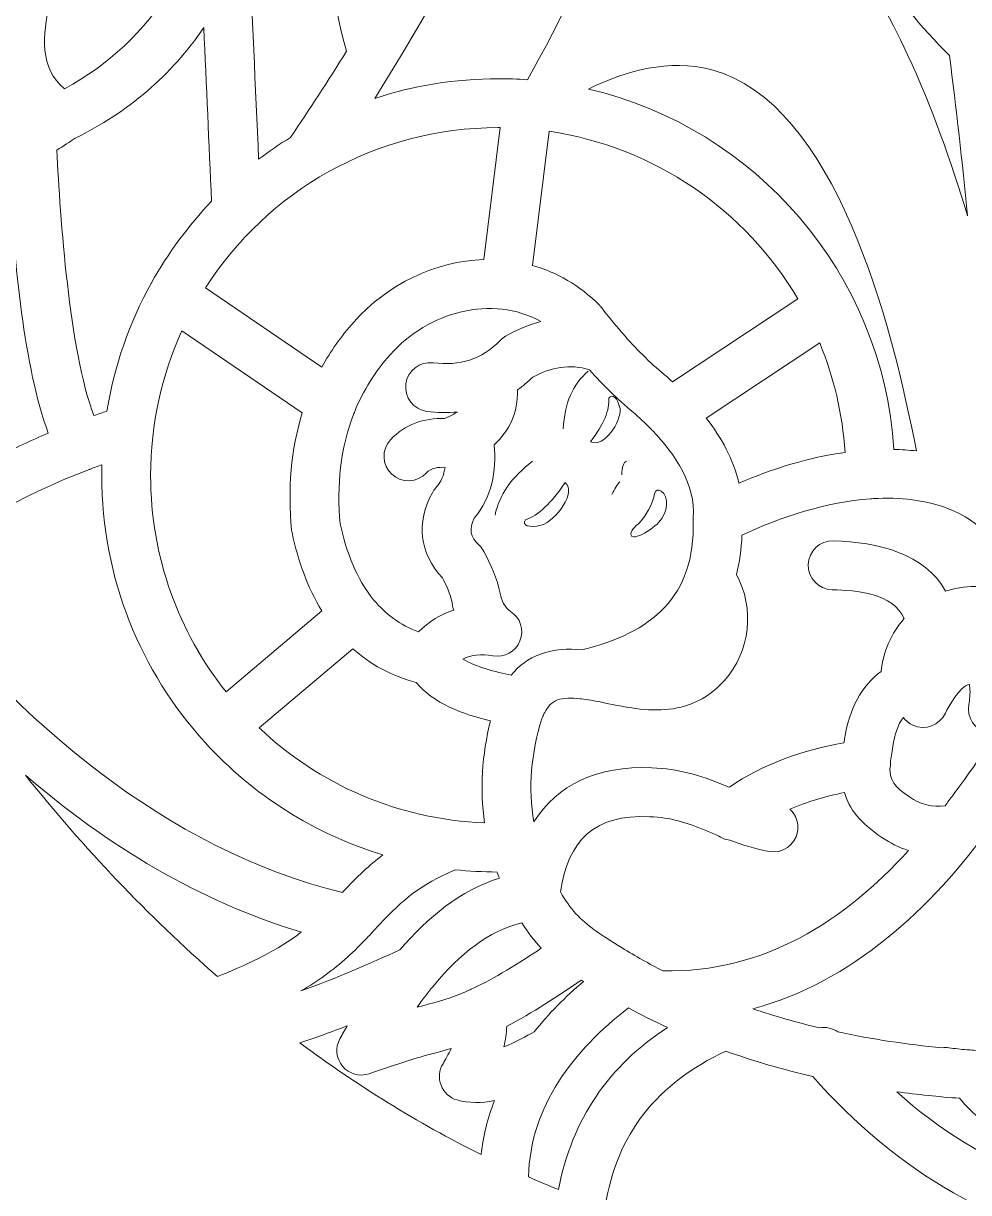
# Model space of a CAD drawing. Header units: millimetres. Extents: x -1990 to 1990, y -412 to 412.
# Drawn here: x -1298.81 to -1260.15, y 20.36 to 68.17 of the extents above; entities that cross this region are included whole.
import ezdxf

# ---------------------------------------------------------------- set-up
doc = ezdxf.new("R2010")
doc.units = ezdxf.units.MM
doc.header["$MEASUREMENT"] = 0
doc.layers.add('Camada 1', color=7, linetype='Continuous')

msp = doc.modelspace()

# ---------------------------------------------------------------- linework, layer by layer
at = {"layer": 'Camada 1', "color": 250, "lineweight": 9}
for points, knots in [([(-1364.6064, 75.6421), (-1364.6064, 75.6421), (-1364.6064, 35.4421), (-1364.6064, 35.4421), (-1364.6064, 35.4421), (-1364.6064, 35.4421), (-1361.6064, 35.4421), (-1361.6064, 35.4421), (-1361.6064, 35.4421), (-1361.6064, 35.4421), (-1361.6064, -4.7579), (-1361.6064, -4.7579), (-1361.6064, -4.7579), (-1361.6064, -4.7579), (-1321.4064, -4.7579), (-1321.4064, -4.7579), (-1321.4064, -4.7579), (-1321.4064, -4.7579), (-1321.4064, -7.7579), (-1321.4064, -7.7579), (-1321.4064, -7.7579), (-1321.4064, -7.7579), (-1281.2064, -7.7579), (-1281.2064, -7.7579), (-1281.2064, -7.7579), (-1281.2064, -7.7579), (-1281.2064, -4.7579), (-1281.2064, -4.7579), (-1281.2064, -4.7579), (-1281.2064, -4.7579), (-1241.0064, -4.7579), (-1241.0064, -4.7579), (-1241.0064, -4.7579), (-1241.0064, -4.7579), (-1241.0064, -7.7579), (-1241.0064, -7.7579), (-1241.0064, -7.7579), (-1241.0064, -7.7579), (-1200.8064, -7.7579), (-1200.8064, -7.7579), (-1200.8064, -7.7579), (-1200.8064, -7.7579), (-1200.8064, -4.7579), (-1200.8064, -4.7579), (-1200.8064, -4.7579), (-1200.8064, -4.7579), (-1160.6064, -4.7579), (-1160.6064, -4.7579), (-1160.6064, -4.7579), (-1160.6064, -4.7579), (-1160.6064, 35.4421), (-1160.6064, 35.4421), (-1160.6064, 35.4421), (-1160.6064, 35.4421), (-1157.6064, 35.4421), (-1157.6064, 35.4421), (-1157.6064, 35.4421), (-1157.6064, 35.4421), (-1157.6064, 75.6421), (-1157.6064, 75.6421), (-1157.6064, 75.6421), (-1157.6064, 75.6421), (-1160.6064, 75.6421), (-1160.6064, 75.6421), (-1160.6064, 75.6421), (-1160.6064, 75.6421), (-1160.6064, 115.8421), (-1160.6064, 115.8421), (-1160.6064, 115.8421), (-1160.6064, 115.8421), (-1157.6064, 115.8421), (-1157.6064, 115.8421), (-1157.6064, 115.8421), (-1157.6064, 115.8421), (-1157.6064, 156.0421), (-1157.6064, 156.0421), (-1157.6064, 156.0421), (-1157.6064, 156.0421), (-1160.6064, 156.0421), (-1160.6064, 156.0421), (-1160.6064, 156.0421), (-1160.6064, 156.0421), (-1160.6064, 196.2421), (-1160.6064, 196.2421), (-1160.6064, 196.2421), (-1160.6064, 196.2421), (-1200.8064, 196.2421), (-1200.8064, 196.2421), (-1200.8064, 196.2421), (-1200.8064, 196.2421), (-1200.8064, 199.2421), (-1200.8064, 199.2421), (-1200.8064, 199.2421), (-1200.8064, 199.2421), (-1241.0064, 199.2421), (-1241.0064, 199.2421), (-1241.0064, 199.2421), (-1241.0064, 199.2421), (-1241.0064, 196.2421), (-1241.0064, 196.2421), (-1241.0064, 196.2421), (-1241.0064, 196.2421), (-1281.2064, 196.2421), (-1281.2064, 196.2421), (-1281.2064, 196.2421), (-1281.2064, 196.2421), (-1281.2064, 199.2421), (-1281.2064, 199.2421), (-1281.2064, 199.2421), (-1281.2064, 199.2421), (-1321.4064, 199.2421), (-1321.4064, 199.2421), (-1321.4064, 199.2421), (-1321.4064, 199.2421), (-1321.4064, 196.2421), (-1321.4064, 196.2421), (-1321.4064, 196.2421), (-1321.4064, 196.2421), (-1361.6064, 196.2421), (-1361.6064, 196.2421), (-1361.6064, 196.2421), (-1361.6064, 196.2421), (-1361.6064, 156.0421), (-1361.6064, 156.0421), (-1361.6064, 156.0421), (-1361.6064, 156.0421), (-1364.6064, 156.0421), (-1364.6064, 156.0421), (-1364.6064, 156.0421), (-1364.6064, 156.0421), (-1364.6064, 115.8421), (-1364.6064, 115.8421), (-1364.6064, 115.8421), (-1364.6064, 115.8421), (-1361.6064, 115.8421), (-1361.6064, 115.8421), (-1361.6064, 115.8421), (-1361.6064, 115.8421), (-1361.6064, 75.6421), (-1361.6064, 75.6421), (-1361.6064, 75.6421), (-1361.6064, 75.6421), (-1364.6064, 75.6421), (-1364.6064, 75.6421)], [0, 0, 0, 0, 0.027027, 0.027027, 0.027027, 0.027027, 0.0540541, 0.0540541, 0.0540541, 0.0540541, 0.0810811, 0.0810811, 0.0810811, 0.0810811, 0.1081081, 0.1081081, 0.1081081, 0.1081081, 0.1351351, 0.1351351, 0.1351351, 0.1351351, 0.1621622, 0.1621622, 0.1621622, 0.1621622, 0.1891892, 0.1891892, 0.1891892, 0.1891892, 0.2162162, 0.2162162, 0.2162162, 0.2162162, 0.2432432, 0.2432432, 0.2432432, 0.2432432, 0.2702703, 0.2702703, 0.2702703, 0.2702703, 0.2972973, 0.2972973, 0.2972973, 0.2972973, 0.3243243, 0.3243243, 0.3243243, 0.3243243, 0.3513514, 0.3513514, 0.3513514, 0.3513514, 0.3783784, 0.3783784, 0.3783784, 0.3783784, 0.4054054, 0.4054054, 0.4054054, 0.4054054, 0.4324324, 0.4324324, 0.4324324, 0.4324324, 0.4594595, 0.4594595, 0.4594595, 0.4594595, 0.4864865, 0.4864865, 0.4864865, 0.4864865, 0.5135135, 0.5135135, 0.5135135, 0.5135135, 0.5405405, 0.5405405, 0.5405405, 0.5405405, 0.5675676, 0.5675676, 0.5675676, 0.5675676, 0.5945946, 0.5945946, 0.5945946, 0.5945946, 0.6216216, 0.6216216, 0.6216216, 0.6216216, 0.6486486, 0.6486486, 0.6486486, 0.6486486, 0.6756757, 0.6756757, 0.6756757, 0.6756757, 0.7027027, 0.7027027, 0.7027027, 0.7027027, 0.7297297, 0.7297297, 0.7297297, 0.7297297, 0.7567568, 0.7567568, 0.7567568, 0.7567568, 0.7837838, 0.7837838, 0.7837838, 0.7837838, 0.8108108, 0.8108108, 0.8108108, 0.8108108, 0.8378378, 0.8378378, 0.8378378, 0.8378378, 0.8648649, 0.8648649, 0.8648649, 0.8648649, 0.8918919, 0.8918919, 0.8918919, 0.8918919, 0.9189189, 0.9189189, 0.9189189, 0.9189189, 0.9459459, 0.9459459, 0.9459459, 0.9459459, 1, 1, 1, 1]), ([(-1273.6228, 97.8949), (-1273.8804, 98.0023), (-1274.1242, 98.1387), (-1274.3536, 98.3015), (-1274.3536, 98.3015), (-1274.5812, 98.1467), (-1274.8082, 98.0065), (-1275.0212, 97.8811), (-1275.0212, 97.8811), (-1275.4558, 97.5437), (-1275.893, 97.3213), (-1276.3274, 97.1951), (-1276.3274, 97.1951), (-1274.9824, 92.0825), (-1275.3552, 86.8207), (-1276.735, 81.7175), (-1276.735, 81.7175), (-1278.3106, 75.8911), (-1281.1778, 70.2539), (-1284.444, 65.1005), (-1284.444, 65.1005), (-1282.8538, 65.6215), (-1281.1554, 65.9033), (-1279.3912, 65.9033), (-1279.3912, 65.9033), (-1278.9906, 65.9033), (-1278.5934, 65.8887), (-1278.2, 65.8601), (-1278.2, 65.8601), (-1272.467, 75.9407), (-1270.7166, 86.6339), (-1273.6228, 97.8949)], [0, 0, 0, 0, 0.1111111, 0.1111111, 0.1111111, 0.1111111, 0.2222222, 0.2222222, 0.2222222, 0.2222222, 0.3333333, 0.3333333, 0.3333333, 0.3333333, 0.4444444, 0.4444444, 0.4444444, 0.4444444, 0.5555556, 0.5555556, 0.5555556, 0.5555556, 0.6666667, 0.6666667, 0.6666667, 0.6666667, 0.7777778, 0.7777778, 0.7777778, 0.7777778, 1, 1, 1, 1]), ([(-1260.934, 66.8561), (-1263.258, 69.1481), (-1265.1604, 72.0779), (-1266.6246, 74.7155), (-1266.6246, 74.7155), (-1268.284, 76.4027), (-1269.3008, 78.4237), (-1269.5472, 80.7841), (-1269.5472, 80.7841), (-1269.7054, 81.3783), (-1269.8866, 81.9769), (-1270.0978, 82.5649), (-1270.0978, 82.5649), (-1270.2574, 82.3645), (-1270.418, 82.1649), (-1270.5796, 81.9663), (-1270.5796, 81.9663), (-1270.9126, 79.3649), (-1271.489, 76.7967), (-1272.3006, 74.2631), (-1272.3006, 74.2631), (-1271.625, 74.4297), (-1270.9256, 74.4903), (-1270.2166, 74.4095), (-1270.2166, 74.4095), (-1266.4914, 73.9847), (-1264.0736, 69.9471), (-1262.6478, 66.8867), (-1262.6478, 66.8867), (-1261.6666, 64.7803), (-1260.8752, 62.5423), (-1260.197, 60.3017), (-1260.197, 60.3017), (-1260.4078, 62.5037), (-1260.6628, 64.6961), (-1260.934, 66.8561)], [0, 0, 0, 0, 0.1, 0.1, 0.1, 0.1, 0.2, 0.2, 0.2, 0.2, 0.3, 0.3, 0.3, 0.3, 0.4, 0.4, 0.4, 0.4, 0.5, 0.5, 0.5, 0.5, 0.6, 0.6, 0.6, 0.6, 0.7, 0.7, 0.7, 0.7, 0.8, 0.8, 0.8, 0.8, 1, 1, 1, 1]), ([(-1297.1302, 65.4927), (-1295.3222, 66.4759), (-1293.8596, 67.8301), (-1292.7778, 69.6035), (-1292.7778, 69.6035), (-1292.4784, 70.4979), (-1292.0924, 71.3661), (-1291.5934, 72.1679), (-1291.5934, 72.1679), (-1290.9354, 73.2253), (-1290.2534, 73.7863), (-1289.284, 74.5159), (-1289.284, 74.5159), (-1288.5916, 75.0369), (-1288.1328, 75.4567), (-1287.7136, 76.2209), (-1287.7136, 76.2209), (-1287.3548, 77.1201), (-1286.8714, 77.9537), (-1286.2466, 78.6891), (-1286.2466, 78.6891), (-1287.3254, 78.5193), (-1288.8388, 78.0901), (-1289.3394, 77.9209), (-1289.3394, 77.9209), (-1291.2786, 77.2655), (-1292.8076, 76.1081), (-1293.9208, 74.3889), (-1293.9208, 74.3889), (-1293.929, 74.3763), (-1293.9362, 74.3655), (-1293.945, 74.3533), (-1293.945, 74.3533), (-1294.9776, 72.9005), (-1296.0048, 71.4441), (-1297.0284, 69.9851), (-1297.0284, 69.9851), (-1297.2442, 69.6133), (-1297.481, 69.2747), (-1297.7364, 68.9671), (-1297.7364, 68.9671), (-1298.0372, 67.7271), (-1298.15, 66.3125), (-1297.1302, 65.4927)], [0, 0, 0, 0, 0.0833333, 0.0833333, 0.0833333, 0.0833333, 0.1666667, 0.1666667, 0.1666667, 0.1666667, 0.25, 0.25, 0.25, 0.25, 0.3333333, 0.3333333, 0.3333333, 0.3333333, 0.4166667, 0.4166667, 0.4166667, 0.4166667, 0.5, 0.5, 0.5, 0.5, 0.5833333, 0.5833333, 0.5833333, 0.5833333, 0.6666667, 0.6666667, 0.6666667, 0.6666667, 0.75, 0.75, 0.75, 0.75, 0.8333333, 0.8333333, 0.8333333, 0.8333333, 1, 1, 1, 1]), ([(-1259.4176, 68.1379), (-1259.3308, 68.0781), (-1259.2536, 68.0049), (-1259.1892, 67.9209), (-1259.1892, 67.9209), (-1256.8084, 65.6981), (-1253.9606, 64.2853), (-1250.7, 65.0171), (-1250.7, 65.0171), (-1251.4934, 67.0477), (-1252.5468, 68.8399), (-1253.9412, 70.1831), (-1253.9412, 70.1831), (-1254.2326, 70.4639), (-1254.5504, 70.7405), (-1254.8858, 71.0121), (-1254.8858, 71.0121), (-1254.9036, 71.0229), (-1254.9214, 71.0343), (-1254.9388, 71.0463), (-1254.9388, 71.0463), (-1254.9962, 71.0857), (-1255.048, 71.1303), (-1255.0944, 71.1787), (-1255.0944, 71.1787), (-1256.3536, 72.1705), (-1257.8272, 73.0917), (-1259.0848, 73.8979), (-1259.0848, 73.8979), (-1260.3094, 74.6831), (-1261.5664, 75.4597), (-1262.7738, 76.2861), (-1262.7738, 76.2861), (-1263.147, 75.6061), (-1263.6542, 75.0509), (-1264.319, 74.7053), (-1264.319, 74.7053), (-1263.0382, 72.5025), (-1261.3936, 70.0491), (-1259.4176, 68.1379)], [0, 0, 0, 0, 0.0909091, 0.0909091, 0.0909091, 0.0909091, 0.1818182, 0.1818182, 0.1818182, 0.1818182, 0.2727273, 0.2727273, 0.2727273, 0.2727273, 0.3636364, 0.3636364, 0.3636364, 0.3636364, 0.4545455, 0.4545455, 0.4545455, 0.4545455, 0.5454545, 0.5454545, 0.5454545, 0.5454545, 0.6363636, 0.6363636, 0.6363636, 0.6363636, 0.7272727, 0.7272727, 0.7272727, 0.7272727, 0.8181818, 0.8181818, 0.8181818, 0.8181818, 1, 1, 1, 1]), ([(-1287.8882, 63.5015), (-1287.1088, 64.6473), (-1286.3412, 65.8241), (-1285.5976, 67.0269), (-1285.5976, 67.0269), (-1286.2266, 69.1449), (-1286.4068, 71.9237), (-1286.447, 74.4929), (-1286.447, 74.4929), (-1286.8944, 73.8873), (-1287.413, 73.4209), (-1288.0814, 72.9179), (-1288.0814, 72.9179), (-1288.692, 72.4585), (-1289.161, 72.1043), (-1289.5894, 71.5523), (-1289.5894, 71.5523), (-1289.4572, 68.5711), (-1289.3244, 65.5899), (-1289.1904, 62.6087), (-1289.1904, 62.6087), (-1288.7718, 62.9267), (-1288.3372, 63.2247), (-1287.8882, 63.5015)], [0, 0, 0, 0, 0.1428571, 0.1428571, 0.1428571, 0.1428571, 0.2857143, 0.2857143, 0.2857143, 0.2857143, 0.4285714, 0.4285714, 0.4285714, 0.4285714, 0.5714286, 0.5714286, 0.5714286, 0.5714286, 0.7142857, 0.7142857, 0.7142857, 0.7142857, 1, 1, 1, 1]), ([(-1293.5884, 57.5297), (-1293.5834, 57.5393), (-1293.578, 57.5489), (-1293.5726, 57.5583), (-1293.5726, 57.5583), (-1292.8966, 58.7735), (-1292.0688, 59.8929), (-1291.115, 60.8907), (-1291.115, 60.8907), (-1291.222, 63.2597), (-1291.328, 65.6289), (-1291.4334, 67.9981), (-1291.4334, 67.9981), (-1292.7656, 66.0365), (-1294.537, 64.5347), (-1296.689, 63.4687), (-1296.689, 63.4687), (-1296.9124, 63.3257), (-1297.1692, 63.1599), (-1297.4472, 62.9761), (-1297.4472, 62.9761), (-1297.3004, 60.2229), (-1296.9452, 54.8095), (-1295.9292, 52.1275), (-1295.9292, 52.1275), (-1295.7522, 52.1899), (-1295.5748, 52.2509), (-1295.397, 52.3105), (-1295.397, 52.3105), (-1295.0934, 54.1763), (-1294.4712, 55.9351), (-1293.5884, 57.5297)], [0, 0, 0, 0, 0.1111111, 0.1111111, 0.1111111, 0.1111111, 0.2222222, 0.2222222, 0.2222222, 0.2222222, 0.3333333, 0.3333333, 0.3333333, 0.3333333, 0.4444444, 0.4444444, 0.4444444, 0.4444444, 0.5555556, 0.5555556, 0.5555556, 0.5555556, 0.6666667, 0.6666667, 0.6666667, 0.6666667, 0.7777778, 0.7777778, 0.7777778, 0.7777778, 1, 1, 1, 1]), ([(-1263.2086, 50.7487), (-1262.9004, 50.7407), (-1262.5932, 50.7193), (-1262.2882, 50.6835), (-1262.2882, 50.6835), (-1263.2874, 55.8617), (-1265.5952, 64.9541), (-1270.6944, 66.2765), (-1270.6944, 66.2765), (-1272.3952, 66.7177), (-1274.1506, 66.2395), (-1275.7018, 65.4817), (-1275.7018, 65.4817), (-1268.8582, 63.8891), (-1263.6752, 57.9623), (-1263.2086, 50.7487)], [0, 0, 0, 0, 0.2, 0.2, 0.2, 0.2, 0.4, 0.4, 0.4, 0.4, 0.6, 0.6, 0.6, 0.6, 1, 1, 1, 1]), ([(-1279.9796, 58.5101), (-1279.9796, 58.5101), (-1279.3106, 63.9031), (-1279.3106, 63.9031), (-1279.3106, 63.9031), (-1279.3374, 63.9033), (-1279.3642, 63.9033), (-1279.3912, 63.9033), (-1279.3912, 63.9033), (-1284.4188, 63.9033), (-1288.8368, 61.2939), (-1291.3646, 57.3555), (-1291.3646, 57.3555), (-1291.3646, 57.3555), (-1286.606, 54.1143), (-1286.606, 54.1143), (-1286.606, 54.1143), (-1286.2508, 54.7561), (-1285.818, 55.3697), (-1285.3024, 55.9495), (-1285.3024, 55.9495), (-1283.9036, 57.5223), (-1281.9432, 58.4435), (-1279.9796, 58.5101)], [0, 0, 0, 0, 0.1428571, 0.1428571, 0.1428571, 0.1428571, 0.2857143, 0.2857143, 0.2857143, 0.2857143, 0.4285714, 0.4285714, 0.4285714, 0.4285714, 0.5714286, 0.5714286, 0.5714286, 0.5714286, 0.7142857, 0.7142857, 0.7142857, 0.7142857, 1, 1, 1, 1]), ([(-1274.3468, 55.5405), (-1274.3302, 55.5225), (-1274.3142, 55.5041), (-1274.2988, 55.4851), (-1274.2988, 55.4851), (-1273.7742, 54.8819), (-1273.2078, 54.3091), (-1272.5978, 53.8125), (-1272.5978, 53.8125), (-1272.5882, 53.8047), (-1272.5802, 53.7979), (-1272.571, 53.7899), (-1272.571, 53.7899), (-1272.468, 53.6999), (-1272.3652, 53.6077), (-1272.2632, 53.5139), (-1272.2632, 53.5139), (-1272.2632, 53.5139), (-1267.1408, 56.9053), (-1267.1408, 56.9053), (-1267.1408, 56.9053), (-1269.28, 60.5275), (-1272.9798, 63.1179), (-1277.3138, 63.7525), (-1277.3138, 63.7525), (-1277.3138, 63.7525), (-1277.9936, 58.2727), (-1277.9936, 58.2727), (-1277.9936, 58.2727), (-1277.0024, 57.9915), (-1276.0618, 57.4591), (-1275.2516, 56.6467), (-1275.2516, 56.6467), (-1275.236, 56.6315), (-1275.221, 56.6157), (-1275.2064, 56.5991), (-1275.2064, 56.5991), (-1275.1868, 56.5773), (-1275.1682, 56.5547), (-1275.151, 56.5315), (-1275.151, 56.5315), (-1274.8948, 56.1975), (-1274.6268, 55.8649), (-1274.3468, 55.5405)], [0, 0, 0, 0, 0.0833333, 0.0833333, 0.0833333, 0.0833333, 0.1666667, 0.1666667, 0.1666667, 0.1666667, 0.25, 0.25, 0.25, 0.25, 0.3333333, 0.3333333, 0.3333333, 0.3333333, 0.4166667, 0.4166667, 0.4166667, 0.4166667, 0.5, 0.5, 0.5, 0.5, 0.5833333, 0.5833333, 0.5833333, 0.5833333, 0.6666667, 0.6666667, 0.6666667, 0.6666667, 0.75, 0.75, 0.75, 0.75, 0.8333333, 0.8333333, 0.8333333, 0.8333333, 1, 1, 1, 1]), ([(-1299.374, 61.6211), (-1300.3502, 60.8817), (-1301.2824, 60.0707), (-1301.8014, 59.3401), (-1301.8014, 59.3401), (-1301.5026, 56.3239), (-1300.8116, 53.3393), (-1299.8688, 50.4489), (-1299.8688, 50.4489), (-1299.1898, 50.7963), (-1298.4958, 51.1165), (-1297.7916, 51.4115), (-1297.7916, 51.4115), (-1298.7898, 54.0691), (-1299.1838, 58.5185), (-1299.374, 61.6211)], [0, 0, 0, 0, 0.2, 0.2, 0.2, 0.2, 0.4, 0.4, 0.4, 0.4, 0.6, 0.6, 0.6, 0.6, 1, 1, 1, 1]), ([(-1281.2082, 44.1815), (-1281.2364, 44.2545), (-1281.2564, 44.3319), (-1281.267, 44.4127), (-1281.267, 44.4127), (-1281.2692, 44.4297), (-1281.2718, 44.4469), (-1281.2748, 44.4645), (-1281.2748, 44.4645), (-1281.277, 44.4761), (-1281.2792, 44.4877), (-1281.281, 44.4995), (-1281.281, 44.4995), (-1281.3434, 44.8241), (-1281.518, 45.2025), (-1281.6744, 45.5019), (-1281.6744, 45.5019), (-1282.6186, 46.5061), (-1282.7578, 47.7459), (-1282.0816, 48.9787), (-1282.0816, 48.9787), (-1282.043, 49.0489), (-1282.0032, 49.1051), (-1281.9498, 49.1647), (-1281.9498, 49.1647), (-1281.73, 49.4103), (-1281.6128, 49.7025), (-1281.5626, 50.0113), (-1281.5626, 50.0113), (-1281.8404, 50.0301), (-1282.1304, 50.0017), (-1282.3288, 49.7867), (-1282.3288, 49.7867), (-1282.7022, 49.3819), (-1283.337, 49.3563), (-1283.7418, 49.7297), (-1283.7418, 49.7297), (-1284.1466, 50.1031), (-1284.1722, 50.7379), (-1283.7988, 51.1427), (-1283.7988, 51.1427), (-1283.2112, 51.7797), (-1282.429, 52.0351), (-1281.589, 52.0141), (-1281.589, 52.0141), (-1281.4578, 52.0633), (-1281.337, 52.1159), (-1281.2282, 52.1741), (-1281.2282, 52.1741), (-1281.1766, 52.2123), (-1281.121, 52.2461), (-1281.0608, 52.2749), (-1281.0608, 52.2749), (-1281.4626, 52.2403), (-1281.8782, 52.2499), (-1282.3042, 52.3043), (-1282.3042, 52.3043), (-1282.8504, 52.3741), (-1283.2392, 52.8765), (-1283.1696, 53.4229), (-1283.1696, 53.4229), (-1283.0998, 53.9691), (-1282.5974, 54.3579), (-1282.051, 54.2883), (-1282.051, 54.2883), (-1280.9718, 54.1505), (-1280.0688, 54.4215), (-1279.3056, 55.2047), (-1279.3056, 55.2047), (-1279.2382, 55.2737), (-1279.1726, 55.3247), (-1279.0892, 55.3729), (-1279.0892, 55.3729), (-1278.6176, 55.6449), (-1278.1338, 55.8479), (-1277.6416, 55.9741), (-1277.6416, 55.9741), (-1279.6532, 57.0929), (-1282.245, 56.3777), (-1283.808, 54.6203), (-1283.808, 54.6203), (-1284.4374, 53.9125), (-1284.9102, 53.1467), (-1285.246, 52.3359), (-1285.246, 52.3359), (-1285.2624, 52.2825), (-1285.2834, 52.2299), (-1285.3092, 52.1789), (-1285.3092, 52.1789), (-1285.8494, 50.7931), (-1285.9994, 49.2797), (-1285.8564, 47.7013), (-1285.8564, 47.7013), (-1285.5966, 46.5375), (-1285.1832, 45.4555), (-1284.5006, 44.6167), (-1284.5006, 44.6167), (-1284.4912, 44.6055), (-1284.4842, 44.5969), (-1284.4774, 44.5883), (-1284.4774, 44.5883), (-1284.0064, 44.0193), (-1283.4092, 43.5669), (-1282.6494, 43.2841), (-1282.6494, 43.2841), (-1282.2296, 43.7135), (-1281.7446, 44.0121), (-1281.2082, 44.1815)], [0, 0, 0, 0, 0.0357143, 0.0357143, 0.0357143, 0.0357143, 0.0714286, 0.0714286, 0.0714286, 0.0714286, 0.1071429, 0.1071429, 0.1071429, 0.1071429, 0.1428571, 0.1428571, 0.1428571, 0.1428571, 0.1785714, 0.1785714, 0.1785714, 0.1785714, 0.2142857, 0.2142857, 0.2142857, 0.2142857, 0.25, 0.25, 0.25, 0.25, 0.2857143, 0.2857143, 0.2857143, 0.2857143, 0.3214286, 0.3214286, 0.3214286, 0.3214286, 0.3571429, 0.3571429, 0.3571429, 0.3571429, 0.3928571, 0.3928571, 0.3928571, 0.3928571, 0.4285714, 0.4285714, 0.4285714, 0.4285714, 0.4642857, 0.4642857, 0.4642857, 0.4642857, 0.5, 0.5, 0.5, 0.5, 0.5357143, 0.5357143, 0.5357143, 0.5357143, 0.5714286, 0.5714286, 0.5714286, 0.5714286, 0.6071429, 0.6071429, 0.6071429, 0.6071429, 0.6428571, 0.6428571, 0.6428571, 0.6428571, 0.6785714, 0.6785714, 0.6785714, 0.6785714, 0.7142857, 0.7142857, 0.7142857, 0.7142857, 0.75, 0.75, 0.75, 0.75, 0.7857143, 0.7857143, 0.7857143, 0.7857143, 0.8214286, 0.8214286, 0.8214286, 0.8214286, 0.8571429, 0.8571429, 0.8571429, 0.8571429, 0.8928571, 0.8928571, 0.8928571, 0.8928571, 0.9285714, 0.9285714, 0.9285714, 0.9285714, 1, 1, 1, 1]), ([(-1287.4056, 52.2393), (-1287.4056, 52.2393), (-1292.3276, 55.5917), (-1292.3276, 55.5917), (-1292.3276, 55.5917), (-1293.15, 53.7931), (-1293.6082, 51.7933), (-1293.6082, 49.6863), (-1293.6082, 49.6863), (-1293.6082, 46.3433), (-1292.4546, 43.2701), (-1290.5238, 40.8427), (-1290.5238, 40.8427), (-1290.5238, 40.8427), (-1286.606, 44.1453), (-1286.606, 44.1453), (-1286.606, 44.1453), (-1287.1756, 45.0809), (-1287.569, 46.1683), (-1287.8234, 47.3333), (-1287.8234, 47.3333), (-1287.8324, 47.3745), (-1287.838, 47.4101), (-1287.842, 47.4519), (-1287.842, 47.4519), (-1288.0006, 49.1195), (-1287.8748, 50.7343), (-1287.4056, 52.2393)], [0, 0, 0, 0, 0.125, 0.125, 0.125, 0.125, 0.25, 0.25, 0.25, 0.25, 0.375, 0.375, 0.375, 0.375, 0.5, 0.5, 0.5, 0.5, 0.625, 0.625, 0.625, 0.625, 0.75, 0.75, 0.75, 0.75, 1, 1, 1, 1]), ([(-1269.5452, 49.3739), (-1268.1708, 49.9545), (-1266.694, 50.4159), (-1265.205, 50.6271), (-1265.205, 50.6271), (-1265.308, 52.2027), (-1265.6674, 53.7079), (-1266.242, 55.1019), (-1266.242, 55.1019), (-1266.242, 55.1019), (-1270.8834, 52.0289), (-1270.8834, 52.0289), (-1270.8834, 52.0289), (-1270.2634, 51.2287), (-1269.7724, 50.3393), (-1269.5452, 49.3739)], [0, 0, 0, 0, 0.2, 0.2, 0.2, 0.2, 0.4, 0.4, 0.4, 0.4, 0.6, 0.6, 0.6, 0.6, 1, 1, 1, 1]), ([(-1275.619, 51.0557), (-1275.0554, 50.8139), (-1274.3568, 51.8547), (-1274.4084, 52.4201), (-1274.4084, 52.4201), (-1274.5106, 52.8487), (-1274.7194, 53.0489), (-1274.8716, 52.8403), (-1274.8716, 52.8403), (-1274.8244, 52.3721), (-1275.0736, 51.7773), (-1275.619, 51.0557)], [0, 0, 0, 0, 0.25, 0.25, 0.25, 0.25, 0.5, 0.5, 0.5, 0.5, 1, 1, 1, 1]), ([(-1285.7616, 32.6319), (-1285.7616, 32.6319), (-1285.717, 32.6801), (-1285.717, 32.6801), (-1285.717, 32.6801), (-1285.171, 33.2695), (-1284.6618, 33.7503), (-1284.1092, 34.1663), (-1284.1092, 34.1663), (-1286.9294, 35.0225), (-1289.4242, 36.6265), (-1291.3632, 38.7473), (-1291.3632, 38.7473), (-1291.3732, 38.7579), (-1291.383, 38.7687), (-1291.3926, 38.7797), (-1291.3926, 38.7797), (-1294.0118, 41.6599), (-1295.6082, 45.4869), (-1295.6082, 49.6863), (-1295.6082, 49.6863), (-1295.6082, 49.8315), (-1295.6062, 49.9761), (-1295.6026, 50.1203), (-1295.6026, 50.1203), (-1295.7596, 50.0633), (-1295.9162, 50.0049), (-1296.0726, 49.9453), (-1296.0726, 49.9453), (-1296.0856, 49.9399), (-1296.0986, 49.9351), (-1296.1116, 49.9303), (-1296.1116, 49.9303), (-1297.4214, 49.4291), (-1298.7036, 48.8409), (-1299.9226, 48.1481), (-1299.9226, 48.1481), (-1299.9348, 48.1407), (-1299.9472, 48.1337), (-1299.9598, 48.1269), (-1299.9598, 48.1269), (-1301.2842, 47.3709), (-1302.5334, 46.4909), (-1303.661, 45.4641), (-1303.661, 45.4641), (-1298.9832, 39.6603), (-1293.027, 34.4037), (-1285.7616, 32.6319)], [0, 0, 0, 0, 0.0769231, 0.0769231, 0.0769231, 0.0769231, 0.1538462, 0.1538462, 0.1538462, 0.1538462, 0.2307692, 0.2307692, 0.2307692, 0.2307692, 0.3076923, 0.3076923, 0.3076923, 0.3076923, 0.3846154, 0.3846154, 0.3846154, 0.3846154, 0.4615385, 0.4615385, 0.4615385, 0.4615385, 0.5384615, 0.5384615, 0.5384615, 0.5384615, 0.6153846, 0.6153846, 0.6153846, 0.6153846, 0.6923077, 0.6923077, 0.6923077, 0.6923077, 0.7692308, 0.7692308, 0.7692308, 0.7692308, 0.8461538, 0.8461538, 0.8461538, 0.8461538, 1, 1, 1, 1]), ([(-1277.6384, 47.6439), (-1277.0094, 47.8625), (-1276.169, 48.9919), (-1276.655, 49.3947), (-1276.655, 49.3947), (-1277.213, 48.5559), (-1277.7534, 48.0479), (-1278.276, 47.8709), (-1278.276, 47.8709), (-1278.4394, 47.6333), (-1278.1404, 47.5361), (-1277.6384, 47.6439)], [0, 0, 0, 0, 0.25, 0.25, 0.25, 0.25, 0.5, 0.5, 0.5, 0.5, 1, 1, 1, 1]), ([(-1277.491, 39.9945), (-1277.5004, 39.9745), (-1277.5106, 39.9549), (-1277.5214, 39.9355), (-1277.5214, 39.9355), (-1277.5522, 39.8731), (-1277.58, 39.8095), (-1277.6054, 39.7463), (-1277.6054, 39.7463), (-1278.045, 38.3135), (-1278.1758, 36.9019), (-1277.9296, 35.5171), (-1277.9296, 35.5171), (-1276.9806, 37.0295), (-1275.3686, 37.8297), (-1273.1022, 37.7293), (-1273.1022, 37.7293), (-1272.0162, 37.6813), (-1271.1584, 37.4371), (-1270.1646, 37.0263), (-1270.1646, 37.0263), (-1270.088, 36.9947), (-1270.0126, 36.9633), (-1269.9376, 36.9321), (-1269.9376, 36.9321), (-1268.56, 37.9039), (-1266.9088, 38.4521), (-1265.2514, 38.7537), (-1265.2514, 38.7537), (-1265.2438, 38.8051), (-1265.2358, 38.8569), (-1265.2274, 38.9095), (-1265.2274, 38.9095), (-1265.0366, 40.1133), (-1264.5384, 41.0841), (-1263.7312, 41.6711), (-1263.7312, 41.6711), (-1263.652, 42.4805), (-1263.3158, 43.2349), (-1262.793, 43.8321), (-1262.793, 43.8321), (-1263.2176, 44.8605), (-1264.7394, 44.9853), (-1265.7364, 45.0121), (-1265.7364, 45.0121), (-1266.287, 45.0267), (-1266.724, 45.4879), (-1266.7092, 46.0385), (-1266.7092, 46.0385), (-1266.6946, 46.5891), (-1266.2334, 47.0261), (-1265.6828, 47.0113), (-1265.6828, 47.0113), (-1263.863, 46.9627), (-1261.9294, 46.4851), (-1261.0968, 44.9525), (-1261.0968, 44.9525), (-1261.0676, 44.9621), (-1261.038, 44.9713), (-1261.0084, 44.9801), (-1261.0084, 44.9801), (-1260.158, 45.2337), (-1259.277, 45.1791), (-1258.4974, 44.8701), (-1258.4974, 44.8701), (-1258.4918, 45.4319), (-1258.6018, 45.9899), (-1258.8634, 46.5095), (-1258.8634, 46.5095), (-1258.9098, 46.6019), (-1258.96, 46.6909), (-1259.0182, 46.7841), (-1259.0182, 46.7841), (-1259.7574, 47.9565), (-1261.1138, 48.5183), (-1262.4512, 48.6885), (-1262.4512, 48.6885), (-1262.977, 48.7553), (-1263.5146, 48.7677), (-1264.0562, 48.7355), (-1264.0562, 48.7355), (-1264.0912, 48.7313), (-1264.1266, 48.7289), (-1264.1626, 48.7285), (-1264.1626, 48.7285), (-1265.969, 48.6015), (-1267.8158, 47.9853), (-1269.4226, 47.2411), (-1269.4226, 47.2411), (-1269.4436, 46.6681), (-1269.5192, 46.1335), (-1269.6456, 45.6361), (-1269.6456, 45.6361), (-1268.8972, 44.2469), (-1269.0792, 42.5039), (-1270.138, 41.2995), (-1270.138, 41.2995), (-1270.6136, 40.7585), (-1271.2024, 40.3897), (-1271.902, 40.2147), (-1271.902, 40.2147), (-1272.7926, 39.9919), (-1273.7106, 40.1193), (-1274.5972, 40.2917), (-1274.5972, 40.2917), (-1274.9386, 40.3581), (-1275.4752, 40.4871), (-1275.9802, 40.5459), (-1275.9802, 40.5459), (-1276.0014, 40.5475), (-1276.0224, 40.5499), (-1276.0434, 40.5529), (-1276.0434, 40.5529), (-1276.3986, 40.5901), (-1276.733, 40.5891), (-1276.9666, 40.5031), (-1276.9666, 40.5031), (-1277.2086, 40.4141), (-1277.3718, 40.2163), (-1277.491, 39.9945)], [0, 0, 0, 0, 0.0322581, 0.0322581, 0.0322581, 0.0322581, 0.0645161, 0.0645161, 0.0645161, 0.0645161, 0.0967742, 0.0967742, 0.0967742, 0.0967742, 0.1290323, 0.1290323, 0.1290323, 0.1290323, 0.1612903, 0.1612903, 0.1612903, 0.1612903, 0.1935484, 0.1935484, 0.1935484, 0.1935484, 0.2258065, 0.2258065, 0.2258065, 0.2258065, 0.2580645, 0.2580645, 0.2580645, 0.2580645, 0.2903226, 0.2903226, 0.2903226, 0.2903226, 0.3225806, 0.3225806, 0.3225806, 0.3225806, 0.3548387, 0.3548387, 0.3548387, 0.3548387, 0.3870968, 0.3870968, 0.3870968, 0.3870968, 0.4193548, 0.4193548, 0.4193548, 0.4193548, 0.4516129, 0.4516129, 0.4516129, 0.4516129, 0.483871, 0.483871, 0.483871, 0.483871, 0.516129, 0.516129, 0.516129, 0.516129, 0.5483871, 0.5483871, 0.5483871, 0.5483871, 0.5806452, 0.5806452, 0.5806452, 0.5806452, 0.6129032, 0.6129032, 0.6129032, 0.6129032, 0.6451613, 0.6451613, 0.6451613, 0.6451613, 0.6774194, 0.6774194, 0.6774194, 0.6774194, 0.7096774, 0.7096774, 0.7096774, 0.7096774, 0.7419355, 0.7419355, 0.7419355, 0.7419355, 0.7741935, 0.7741935, 0.7741935, 0.7741935, 0.8064516, 0.8064516, 0.8064516, 0.8064516, 0.8387097, 0.8387097, 0.8387097, 0.8387097, 0.8709677, 0.8709677, 0.8709677, 0.8709677, 0.9032258, 0.9032258, 0.9032258, 0.9032258, 0.9354839, 0.9354839, 0.9354839, 0.9354839, 1, 1, 1, 1]), ([(-1272.8162, 47.7721), (-1272.4538, 48.1343), (-1272.3914, 48.8471), (-1272.724, 49.0427), (-1272.724, 49.0427), (-1272.8522, 49.1179), (-1272.934, 49.0999), (-1273.0018, 48.9411), (-1273.0018, 48.9411), (-1273.0364, 48.5643), (-1273.3848, 47.9689), (-1273.6502, 47.7091), (-1273.6502, 47.7091), (-1273.9258, 47.5011), (-1274.0194, 47.3283), (-1273.9312, 47.1903), (-1273.9312, 47.1903), (-1273.8482, 47.1629), (-1273.7408, 47.1753), (-1273.609, 47.2279), (-1273.609, 47.2279), (-1273.3542, 47.3297), (-1273.009, 47.5793), (-1272.8162, 47.7721)], [0, 0, 0, 0, 0.1428571, 0.1428571, 0.1428571, 0.1428571, 0.2857143, 0.2857143, 0.2857143, 0.2857143, 0.4285714, 0.4285714, 0.4285714, 0.4285714, 0.5714286, 0.5714286, 0.5714286, 0.5714286, 0.7142857, 0.7142857, 0.7142857, 0.7142857, 1, 1, 1, 1]), ([(-1232.427, 44.9375), (-1232.4996, 44.9685), (-1232.5682, 45.0077), (-1232.6312, 45.0545), (-1232.6312, 45.0545), (-1236.4346, 47.1843), (-1241.1586, 47.0729), (-1245.9288, 45.0419), (-1245.9288, 45.0419), (-1247.7244, 44.2773), (-1249.1664, 43.4797), (-1250.6354, 42.1955), (-1250.6354, 42.1955), (-1251.8646, 41.1209), (-1252.9702, 40.0311), (-1254.273, 39.0201), (-1254.273, 39.0201), (-1255.3836, 38.1581), (-1256.6426, 37.4191), (-1258.011, 37.0575), (-1258.011, 37.0575), (-1258.4114, 36.4591), (-1258.8544, 35.8835), (-1259.1766, 35.4355), (-1259.1766, 35.4355), (-1261.7098, 31.9133), (-1264.9372, 28.9679), (-1268.9754, 27.8783), (-1268.9754, 27.8783), (-1268.081, 27.5761), (-1267.1718, 27.3177), (-1266.2518, 27.0991), (-1266.2518, 27.0991), (-1265.9914, 27.1447), (-1265.7178, 27.0863), (-1265.4972, 26.9293), (-1265.4972, 26.9293), (-1264.095, 26.6303), (-1262.6706, 26.4203), (-1261.2376, 26.2849), (-1261.2376, 26.2849), (-1261.149, 26.2969), (-1261.0574, 26.2969), (-1260.9646, 26.2835), (-1260.9646, 26.2835), (-1260.7184, 26.2483), (-1260.4722, 26.2211), (-1260.226, 26.2017), (-1260.226, 26.2017), (-1260.1342, 26.1953), (-1260.0424, 26.1891), (-1259.9506, 26.1833), (-1259.9506, 26.1833), (-1257.1352, 26.0265), (-1254.3386, 26.8603), (-1251.8066, 28.0567), (-1251.8066, 28.0567), (-1251.7538, 28.0815), (-1251.707, 28.0991), (-1251.6508, 28.1149), (-1251.6508, 28.1149), (-1251.3328, 28.2047), (-1251.0206, 28.3051), (-1250.714, 28.4163), (-1250.714, 28.4163), (-1250.3976, 28.5513), (-1250.079, 28.6811), (-1249.7584, 28.8057), (-1249.7584, 28.8057), (-1248.5426, 29.3577), (-1247.424, 30.0895), (-1246.3998, 30.9919), (-1246.3998, 30.9919), (-1244.532, 32.6375), (-1243.1722, 34.8455), (-1241.4274, 36.6365), (-1241.4274, 36.6365), (-1238.628, 39.5101), (-1234.8114, 42.3065), (-1230.567, 41.6363), (-1230.567, 41.6363), (-1230.0324, 41.6093), (-1229.3362, 41.5669), (-1228.61, 41.4631), (-1228.61, 41.4631), (-1229.718, 42.9519), (-1231.006, 44.1043), (-1232.427, 44.9375)], [0, 0, 0, 0, 0.0434783, 0.0434783, 0.0434783, 0.0434783, 0.0869565, 0.0869565, 0.0869565, 0.0869565, 0.1304348, 0.1304348, 0.1304348, 0.1304348, 0.173913, 0.173913, 0.173913, 0.173913, 0.2173913, 0.2173913, 0.2173913, 0.2173913, 0.2608696, 0.2608696, 0.2608696, 0.2608696, 0.3043478, 0.3043478, 0.3043478, 0.3043478, 0.3478261, 0.3478261, 0.3478261, 0.3478261, 0.3913043, 0.3913043, 0.3913043, 0.3913043, 0.4347826, 0.4347826, 0.4347826, 0.4347826, 0.4782609, 0.4782609, 0.4782609, 0.4782609, 0.5217391, 0.5217391, 0.5217391, 0.5217391, 0.5652174, 0.5652174, 0.5652174, 0.5652174, 0.6086957, 0.6086957, 0.6086957, 0.6086957, 0.6521739, 0.6521739, 0.6521739, 0.6521739, 0.6956522, 0.6956522, 0.6956522, 0.6956522, 0.7391304, 0.7391304, 0.7391304, 0.7391304, 0.7826087, 0.7826087, 0.7826087, 0.7826087, 0.826087, 0.826087, 0.826087, 0.826087, 0.8695652, 0.8695652, 0.8695652, 0.8695652, 0.9130435, 0.9130435, 0.9130435, 0.9130435, 1, 1, 1, 1]), ([(-1285.336, 42.5999), (-1285.336, 42.5999), (-1289.171, 39.3671), (-1289.171, 39.3671), (-1289.171, 39.3671), (-1286.7484, 37.0703), (-1283.5174, 35.6177), (-1279.9492, 35.4801), (-1279.9492, 35.4801), (-1280.148, 36.8523), (-1280.0558, 38.2487), (-1279.7068, 39.6523), (-1279.7068, 39.6523), (-1280.8382, 39.9145), (-1282.049, 40.3663), (-1282.7406, 41.2159), (-1282.7406, 41.2159), (-1283.776, 41.4919), (-1284.6326, 41.9699), (-1285.336, 42.5999)], [0, 0, 0, 0, 0.1666667, 0.1666667, 0.1666667, 0.1666667, 0.3333333, 0.3333333, 0.3333333, 0.3333333, 0.5, 0.5, 0.5, 0.5, 0.6666667, 0.6666667, 0.6666667, 0.6666667, 1, 1, 1, 1]), ([(-1259.5202, 38.4027), (-1259.4954, 38.4501), (-1259.4666, 38.4953), (-1259.4346, 38.5381), (-1259.4346, 38.5381), (-1259.2958, 38.7613), (-1259.1786, 38.9701), (-1259.1018, 39.1449), (-1259.1018, 39.1449), (-1259.1832, 39.1399), (-1259.2662, 39.1451), (-1259.3496, 39.1611), (-1259.3496, 39.1611), (-1259.8906, 39.2651), (-1260.2468, 39.7911), (-1260.1428, 40.3319), (-1260.1428, 40.3319), (-1260.1182, 40.4593), (-1260.0754, 40.7871), (-1260.1026, 41.0153), (-1260.1026, 41.0153), (-1260.1102, 41.0477), (-1260.1162, 41.0803), (-1260.1206, 41.1133), (-1260.1206, 41.1133), (-1260.1246, 41.1275), (-1260.1288, 41.1409), (-1260.1336, 41.1533), (-1260.1336, 41.1533), (-1260.5056, 41.0551), (-1260.9834, 40.2299), (-1261.1042, 39.9653), (-1261.1042, 39.9653), (-1261.3332, 39.4643), (-1261.9284, 39.2425), (-1262.4294, 39.4713), (-1262.4294, 39.4713), (-1262.5912, 39.5453), (-1262.724, 39.6575), (-1262.8218, 39.7923), (-1262.8218, 39.7923), (-1263.0476, 39.5003), (-1263.1738, 39.0913), (-1263.2522, 38.5963), (-1263.2522, 38.5963), (-1263.2922, 38.3435), (-1263.3288, 38.1329), (-1263.3502, 37.9507), (-1263.3502, 37.9507), (-1263.344, 37.8585), (-1263.351, 37.7679), (-1263.3694, 37.6807), (-1263.3694, 37.6807), (-1263.3738, 37.2355), (-1263.2016, 36.9629), (-1262.5766, 36.5387), (-1262.5766, 36.5387), (-1262.113, 36.2241), (-1261.6364, 36.1131), (-1261.1138, 36.1751), (-1261.1138, 36.1751), (-1261.008, 36.3169), (-1260.9034, 36.4595), (-1260.8002, 36.6031), (-1260.8002, 36.6031), (-1260.5406, 36.9639), (-1259.9528, 37.7297), (-1259.5202, 38.4027)], [0, 0, 0, 0, 0.0555556, 0.0555556, 0.0555556, 0.0555556, 0.1111111, 0.1111111, 0.1111111, 0.1111111, 0.1666667, 0.1666667, 0.1666667, 0.1666667, 0.2222222, 0.2222222, 0.2222222, 0.2222222, 0.2777778, 0.2777778, 0.2777778, 0.2777778, 0.3333333, 0.3333333, 0.3333333, 0.3333333, 0.3888889, 0.3888889, 0.3888889, 0.3888889, 0.4444444, 0.4444444, 0.4444444, 0.4444444, 0.5, 0.5, 0.5, 0.5, 0.5555556, 0.5555556, 0.5555556, 0.5555556, 0.6111111, 0.6111111, 0.6111111, 0.6111111, 0.6666667, 0.6666667, 0.6666667, 0.6666667, 0.7222222, 0.7222222, 0.7222222, 0.7222222, 0.7777778, 0.7777778, 0.7777778, 0.7777778, 0.8333333, 0.8333333, 0.8333333, 0.8333333, 0.8888889, 0.8888889, 0.8888889, 0.8888889, 1, 1, 1, 1]), ([(-1290.8718, 29.1955), (-1289.7526, 29.6353), (-1288.6026, 30.1771), (-1287.6434, 30.8655), (-1287.6434, 30.8655), (-1287.5748, 30.9147), (-1287.5082, 30.9645), (-1287.4428, 31.0147), (-1287.4428, 31.0147), (-1291.6362, 32.2623), (-1295.3906, 34.5639), (-1298.7244, 37.4235), (-1298.7244, 37.4235), (-1296.3492, 34.4559), (-1293.7272, 31.6805), (-1290.8718, 29.1955)], [0, 0, 0, 0, 0.2, 0.2, 0.2, 0.2, 0.4, 0.4, 0.4, 0.4, 0.6, 0.6, 0.6, 0.6, 1, 1, 1, 1]), ([(-1275.4472, 31.0949), (-1275.4308, 31.0837), (-1275.4144, 31.0719), (-1275.3984, 31.0597), (-1275.3984, 31.0597), (-1275.099, 30.8459), (-1274.7496, 30.6275), (-1274.324, 30.3657), (-1274.324, 30.3657), (-1273.7794, 30.0309), (-1273.2244, 29.7191), (-1272.6604, 29.4297), (-1272.6604, 29.4297), (-1268.5334, 29.3421), (-1265.235, 31.4513), (-1262.6116, 34.3487), (-1262.6116, 34.3487), (-1262.9872, 34.4689), (-1263.351, 34.6471), (-1263.6998, 34.8839), (-1263.6998, 34.8839), (-1264.5792, 35.4809), (-1265.0388, 36.0449), (-1265.2332, 36.7203), (-1265.2332, 36.7203), (-1265.9904, 36.5643), (-1266.7504, 36.3445), (-1267.4618, 36.0337), (-1267.4618, 36.0337), (-1267.2116, 35.8077), (-1267.081, 35.4605), (-1267.1476, 35.1061), (-1267.1476, 35.1061), (-1267.2492, 34.5647), (-1267.7738, 34.2061), (-1268.315, 34.3079), (-1268.315, 34.3079), (-1268.9, 34.4177), (-1269.411, 34.5797), (-1269.922, 34.7727), (-1269.922, 34.7727), (-1270.0996, 34.7915), (-1270.2722, 34.8573), (-1270.4194, 34.9683), (-1270.4194, 34.9683), (-1270.5858, 35.0359), (-1270.7548, 35.1061), (-1270.9286, 35.1779), (-1270.9286, 35.1779), (-1271.7044, 35.4987), (-1272.3418, 35.6937), (-1273.1906, 35.7313), (-1273.1906, 35.7313), (-1275.478, 35.8325), (-1276.528, 34.7723), (-1276.8472, 32.6541), (-1276.8472, 32.6541), (-1276.4304, 31.9381), (-1276.035, 31.5213), (-1275.4472, 31.0949)], [0, 0, 0, 0, 0.0625, 0.0625, 0.0625, 0.0625, 0.125, 0.125, 0.125, 0.125, 0.1875, 0.1875, 0.1875, 0.1875, 0.25, 0.25, 0.25, 0.25, 0.3125, 0.3125, 0.3125, 0.3125, 0.375, 0.375, 0.375, 0.375, 0.4375, 0.4375, 0.4375, 0.4375, 0.5, 0.5, 0.5, 0.5, 0.5625, 0.5625, 0.5625, 0.5625, 0.625, 0.625, 0.625, 0.625, 0.6875, 0.6875, 0.6875, 0.6875, 0.75, 0.75, 0.75, 0.75, 0.8125, 0.8125, 0.8125, 0.8125, 0.875, 0.875, 0.875, 0.875, 1, 1, 1, 1]), ([(-1284.6486, 30.8931), (-1284.6782, 30.8571), (-1284.7102, 30.8237), (-1284.7442, 30.7923), (-1284.7442, 30.7923), (-1285.2794, 30.2299), (-1285.8086, 29.7207), (-1286.4774, 29.2407), (-1286.4774, 29.2407), (-1286.7908, 29.0157), (-1287.1198, 28.8047), (-1287.4592, 28.6065), (-1287.4592, 28.6065), (-1286.0572, 29.1025), (-1284.6278, 29.7363), (-1283.4148, 30.2831), (-1283.4148, 30.2831), (-1282.2808, 31.6103), (-1280.9244, 32.7329), (-1279.3418, 33.2155), (-1279.3418, 33.2155), (-1279.3754, 33.2999), (-1279.4078, 33.3847), (-1279.4388, 33.4693), (-1279.4388, 33.4693), (-1280.0172, 33.4711), (-1280.5882, 33.5029), (-1281.1508, 33.5637), (-1281.1508, 33.5637), (-1281.1722, 33.5523), (-1281.1942, 33.5417), (-1281.2166, 33.5319), (-1281.2166, 33.5319), (-1282.5304, 32.9557), (-1283.29, 32.3573), (-1284.2494, 31.3213), (-1284.2494, 31.3213), (-1284.3844, 31.1755), (-1284.5166, 31.0331), (-1284.6486, 30.8931)], [0, 0, 0, 0, 0.0909091, 0.0909091, 0.0909091, 0.0909091, 0.1818182, 0.1818182, 0.1818182, 0.1818182, 0.2727273, 0.2727273, 0.2727273, 0.2727273, 0.3636364, 0.3636364, 0.3636364, 0.3636364, 0.4545455, 0.4545455, 0.4545455, 0.4545455, 0.5454545, 0.5454545, 0.5454545, 0.5454545, 0.6363636, 0.6363636, 0.6363636, 0.6363636, 0.7272727, 0.7272727, 0.7272727, 0.7272727, 0.8181818, 0.8181818, 0.8181818, 0.8181818, 1, 1, 1, 1]), ([(-1281.9972, 28.8631), (-1282.0156, 28.8385), (-1282.0352, 28.8147), (-1282.056, 28.7919), (-1282.056, 28.7919), (-1282.2836, 28.5151), (-1282.5004, 28.2295), (-1282.7058, 27.9423), (-1282.7058, 27.9423), (-1282.0994, 28.1031), (-1281.4858, 28.2585), (-1280.9228, 28.4899), (-1280.9228, 28.4899), (-1280.812, 28.5355), (-1280.7008, 28.5835), (-1280.5892, 28.6339), (-1280.5892, 28.6339), (-1280.5588, 28.6497), (-1280.5276, 28.6641), (-1280.4952, 28.6769), (-1280.4952, 28.6769), (-1279.5314, 29.1227), (-1278.5444, 29.7363), (-1277.6316, 30.3547), (-1277.6316, 30.3547), (-1277.914, 30.6543), (-1278.1692, 30.9879), (-1278.4198, 31.3887), (-1278.4198, 31.3887), (-1279.7788, 31.1009), (-1280.9912, 30.0699), (-1281.9972, 28.8631)], [0, 0, 0, 0, 0.1111111, 0.1111111, 0.1111111, 0.1111111, 0.2222222, 0.2222222, 0.2222222, 0.2222222, 0.3333333, 0.3333333, 0.3333333, 0.3333333, 0.4444444, 0.4444444, 0.4444444, 0.4444444, 0.5555556, 0.5555556, 0.5555556, 0.5555556, 0.6666667, 0.6666667, 0.6666667, 0.6666667, 0.7777778, 0.7777778, 0.7777778, 0.7777778, 1, 1, 1, 1]), ([(-1279.0448, 27.1623), (-1279.0492, 26.8803), (-1279.093, 26.5985), (-1279.1648, 26.3213), (-1279.1648, 26.3213), (-1278.692, 26.5127), (-1278.2246, 26.7621), (-1277.9178, 26.9369), (-1277.9178, 26.9369), (-1277.3302, 27.6783), (-1276.6494, 28.3641), (-1275.904, 28.9955), (-1275.904, 28.9955), (-1275.9344, 29.0149), (-1275.9644, 29.0343), (-1275.9942, 29.0537), (-1275.9942, 29.0537), (-1276.9514, 28.3877), (-1277.994, 27.7073), (-1279.0448, 27.1623)], [0, 0, 0, 0, 0.1666667, 0.1666667, 0.1666667, 0.1666667, 0.3333333, 0.3333333, 0.3333333, 0.3333333, 0.5, 0.5, 0.5, 0.5, 0.6666667, 0.6666667, 0.6666667, 0.6666667, 1, 1, 1, 1]), ([(-1276.926, 20.4835), (-1276.379, 23.3593), (-1274.8558, 25.5675), (-1272.465, 27.1121), (-1272.465, 27.1121), (-1273.0062, 27.3601), (-1273.5404, 27.6259), (-1274.0672, 27.9101), (-1274.0672, 27.9101), (-1276.3214, 26.1691), (-1278.079, 23.9071), (-1278.1532, 21.0033), (-1278.1532, 21.0033), (-1277.7472, 20.8241), (-1277.338, 20.6509), (-1276.926, 20.4835)], [0, 0, 0, 0, 0.2, 0.2, 0.2, 0.2, 0.4, 0.4, 0.4, 0.4, 0.6, 0.6, 0.6, 0.6, 1, 1, 1, 1]), ([(-1280.0918, 21.9143), (-1280.0006, 22.6867), (-1279.8144, 23.4221), (-1279.5476, 24.1207), (-1279.5476, 24.1207), (-1280.0708, 24.0197), (-1280.5914, 24.0101), (-1281.074, 24.1493), (-1281.074, 24.1493), (-1281.3838, 24.2387), (-1281.6124, 24.4475), (-1281.729, 24.7481), (-1281.729, 24.7481), (-1281.8458, 25.0487), (-1281.818, 25.3571), (-1281.6496, 25.6321), (-1281.6496, 25.6321), (-1281.5566, 25.7841), (-1281.4284, 26.0073), (-1281.3138, 26.2533), (-1281.3138, 26.2533), (-1281.8772, 26.0935), (-1282.4474, 25.9571), (-1283.0052, 25.7777), (-1283.0052, 25.7777), (-1283.5602, 25.5993), (-1284.113, 25.4139), (-1284.664, 25.2239), (-1284.664, 25.2239), (-1285.0632, 25.0861), (-1285.4844, 25.2025), (-1285.756, 25.5261), (-1285.756, 25.5261), (-1286.0276, 25.8497), (-1286.0696, 26.2847), (-1285.8648, 26.6541), (-1285.8648, 26.6541), (-1285.768, 26.8287), (-1285.6676, 27.0061), (-1285.5636, 27.1853), (-1285.5636, 27.1853), (-1286.2064, 26.9305), (-1286.8582, 26.6903), (-1287.501, 26.4827), (-1287.501, 26.4827), (-1285.165, 24.7501), (-1282.6938, 23.2119), (-1280.0918, 21.9143)], [0, 0, 0, 0, 0.0769231, 0.0769231, 0.0769231, 0.0769231, 0.1538462, 0.1538462, 0.1538462, 0.1538462, 0.2307692, 0.2307692, 0.2307692, 0.2307692, 0.3076923, 0.3076923, 0.3076923, 0.3076923, 0.3846154, 0.3846154, 0.3846154, 0.3846154, 0.4615385, 0.4615385, 0.4615385, 0.4615385, 0.5384615, 0.5384615, 0.5384615, 0.5384615, 0.6153846, 0.6153846, 0.6153846, 0.6153846, 0.6923077, 0.6923077, 0.6923077, 0.6923077, 0.7692308, 0.7692308, 0.7692308, 0.7692308, 0.8461538, 0.8461538, 0.8461538, 0.8461538, 1, 1, 1, 1]), ([(-1253.7258, 18.0135), (-1258.8822, 18.6695), (-1263.1012, 21.2399), (-1266.5288, 25.1101), (-1266.5288, 25.1101), (-1267.7332, 25.3893), (-1268.9206, 25.7321), (-1270.0836, 26.1461), (-1270.0836, 26.1461), (-1272.8852, 24.8345), (-1274.5582, 22.7669), (-1275.0218, 19.7599), (-1275.0218, 19.7599), (-1273.757, 19.3125), (-1272.4662, 18.9205), (-1271.1492, 18.5899), (-1271.1492, 18.5899), (-1267.8628, 17.7649), (-1264.495, 17.3447), (-1261.1064, 17.3447), (-1261.1064, 17.3447), (-1258.6272, 17.3447), (-1256.159, 17.5697), (-1253.7258, 18.0135)], [0, 0, 0, 0, 0.1428571, 0.1428571, 0.1428571, 0.1428571, 0.2857143, 0.2857143, 0.2857143, 0.2857143, 0.4285714, 0.4285714, 0.4285714, 0.4285714, 0.5714286, 0.5714286, 0.5714286, 0.5714286, 0.7142857, 0.7142857, 0.7142857, 0.7142857, 1, 1, 1, 1]), ([(-1258.6036, 22.5315), (-1259.3436, 23.0251), (-1259.9934, 23.5841), (-1260.519, 24.2177), (-1260.519, 24.2177), (-1261.3808, 24.2813), (-1262.2402, 24.3695), (-1263.0946, 24.4851), (-1263.0946, 24.4851), (-1261.3436, 22.9231), (-1259.3994, 21.7041), (-1257.2326, 20.9089), (-1257.2326, 20.9089), (-1257.7678, 21.4341), (-1258.2452, 21.9807), (-1258.6036, 22.5315)], [0, 0, 0, 0, 0.2, 0.2, 0.2, 0.2, 0.4, 0.4, 0.4, 0.4, 0.6, 0.6, 0.6, 0.6, 1, 1, 1, 1])]:
    msp.add_open_spline(points, degree=3, knots=knots, dxfattribs=at)
at = {"layer": 'Camada 1', "color": 240, "lineweight": 9}
msp.add_open_spline([(-1279.3132, 44.8561), (-1279.25, 44.5755), (-1279.135, 44.2885), (-1278.8856, 44.1257), (-1278.8856, 44.1257), (-1278.4832, 43.8629), (-1278.3256, 43.3657), (-1278.503, 42.9193), (-1278.503, 42.9193), (-1278.6804, 42.4727), (-1279.1362, 42.2193), (-1279.6092, 42.3043), (-1279.6092, 42.3043), (-1280.09, 42.3907), (-1280.4904, 42.3601), (-1280.8346, 42.1773), (-1280.8346, 42.1773), (-1280.3192, 41.8623), (-1279.49, 41.6477), (-1278.8632, 41.5209), (-1278.8632, 41.5209), (-1278.5504, 41.8981), (-1278.1548, 42.1967), (-1277.658, 42.3797), (-1277.658, 42.3797), (-1277.1118, 42.5811), (-1276.5408, 42.6067), (-1275.9686, 42.5551), (-1275.9686, 42.5551), (-1273.1258, 43.2441), (-1271.3138, 44.7271), (-1271.4212, 47.8359), (-1271.4212, 47.8359), (-1271.4226, 47.8777), (-1271.4218, 47.9133), (-1271.4182, 47.9549), (-1271.4182, 47.9549), (-1271.305, 49.2919), (-1272.1404, 50.5381), (-1273.0798, 51.5175), (-1273.0798, 51.5175), (-1273.0954, 51.5327), (-1273.1106, 51.5483), (-1273.1254, 51.5647), (-1273.1254, 51.5647), (-1273.374, 51.8205), (-1273.6288, 52.0577), (-1273.8744, 52.2729), (-1273.8744, 52.2729), (-1274.5112, 52.7927), (-1275.104, 53.3801), (-1275.6566, 54.0009), (-1275.6566, 54.0009), (-1276.4668, 54.2507), (-1277.227, 54.1105), (-1277.9802, 53.7017), (-1277.9802, 53.7017), (-1278.1782, 53.5089), (-1278.3852, 53.3355), (-1278.6, 53.1815), (-1278.6, 53.1815), (-1278.5812, 52.2571), (-1278.9356, 51.5033), (-1279.5594, 50.9357), (-1279.5594, 50.9357), (-1279.4554, 49.8551), (-1279.6538, 48.7963), (-1280.3724, 47.9319), (-1280.3724, 47.9319), (-1280.5926, 47.4873), (-1280.5394, 47.1843), (-1280.1602, 46.8137), (-1280.1602, 46.8137), (-1280.0846, 46.7399), (-1280.0296, 46.6671), (-1279.9794, 46.5741), (-1279.9794, 46.5741), (-1279.6958, 46.0499), (-1279.4252, 45.4525), (-1279.3132, 44.8561)], degree=3, knots=[0, 0, 0, 0, 0.047619, 0.047619, 0.047619, 0.047619, 0.0952381, 0.0952381, 0.0952381, 0.0952381, 0.1428571, 0.1428571, 0.1428571, 0.1428571, 0.1904762, 0.1904762, 0.1904762, 0.1904762, 0.2380952, 0.2380952, 0.2380952, 0.2380952, 0.2857143, 0.2857143, 0.2857143, 0.2857143, 0.3333333, 0.3333333, 0.3333333, 0.3333333, 0.3809524, 0.3809524, 0.3809524, 0.3809524, 0.4285714, 0.4285714, 0.4285714, 0.4285714, 0.4761905, 0.4761905, 0.4761905, 0.4761905, 0.5238095, 0.5238095, 0.5238095, 0.5238095, 0.5714286, 0.5714286, 0.5714286, 0.5714286, 0.6190476, 0.6190476, 0.6190476, 0.6190476, 0.6666667, 0.6666667, 0.6666667, 0.6666667, 0.7142857, 0.7142857, 0.7142857, 0.7142857, 0.7619048, 0.7619048, 0.7619048, 0.7619048, 0.8095238, 0.8095238, 0.8095238, 0.8095238, 0.8571429, 0.8571429, 0.8571429, 0.8571429, 0.9047619, 0.9047619, 0.9047619, 0.9047619, 1, 1, 1, 1], dxfattribs=at)
at = {"layer": 'Camada 1', "color": 250, "lineweight": 9}
for points in [[(-1276.7306, 51.5887), (-1276.6824, 52.6325), (-1276.3438, 53.4179), (-1275.7146, 53.9447)], [(-1277.9842, 50.2703), (-1278.8426, 49.6115), (-1279.354, 48.8767), (-1279.5188, 48.0655)], [(-1274.3362, 49.7085), (-1274.3392, 50.0329), (-1274.2708, 50.2203), (-1274.131, 50.2705)], [(-1274.747, 48.8979), (-1274.635, 49.1279), (-1274.527, 49.3043), (-1274.4228, 49.4275)]]:
    msp.add_open_spline(points, degree=3, dxfattribs=at)

doc.saveas('drawing.dxf')
